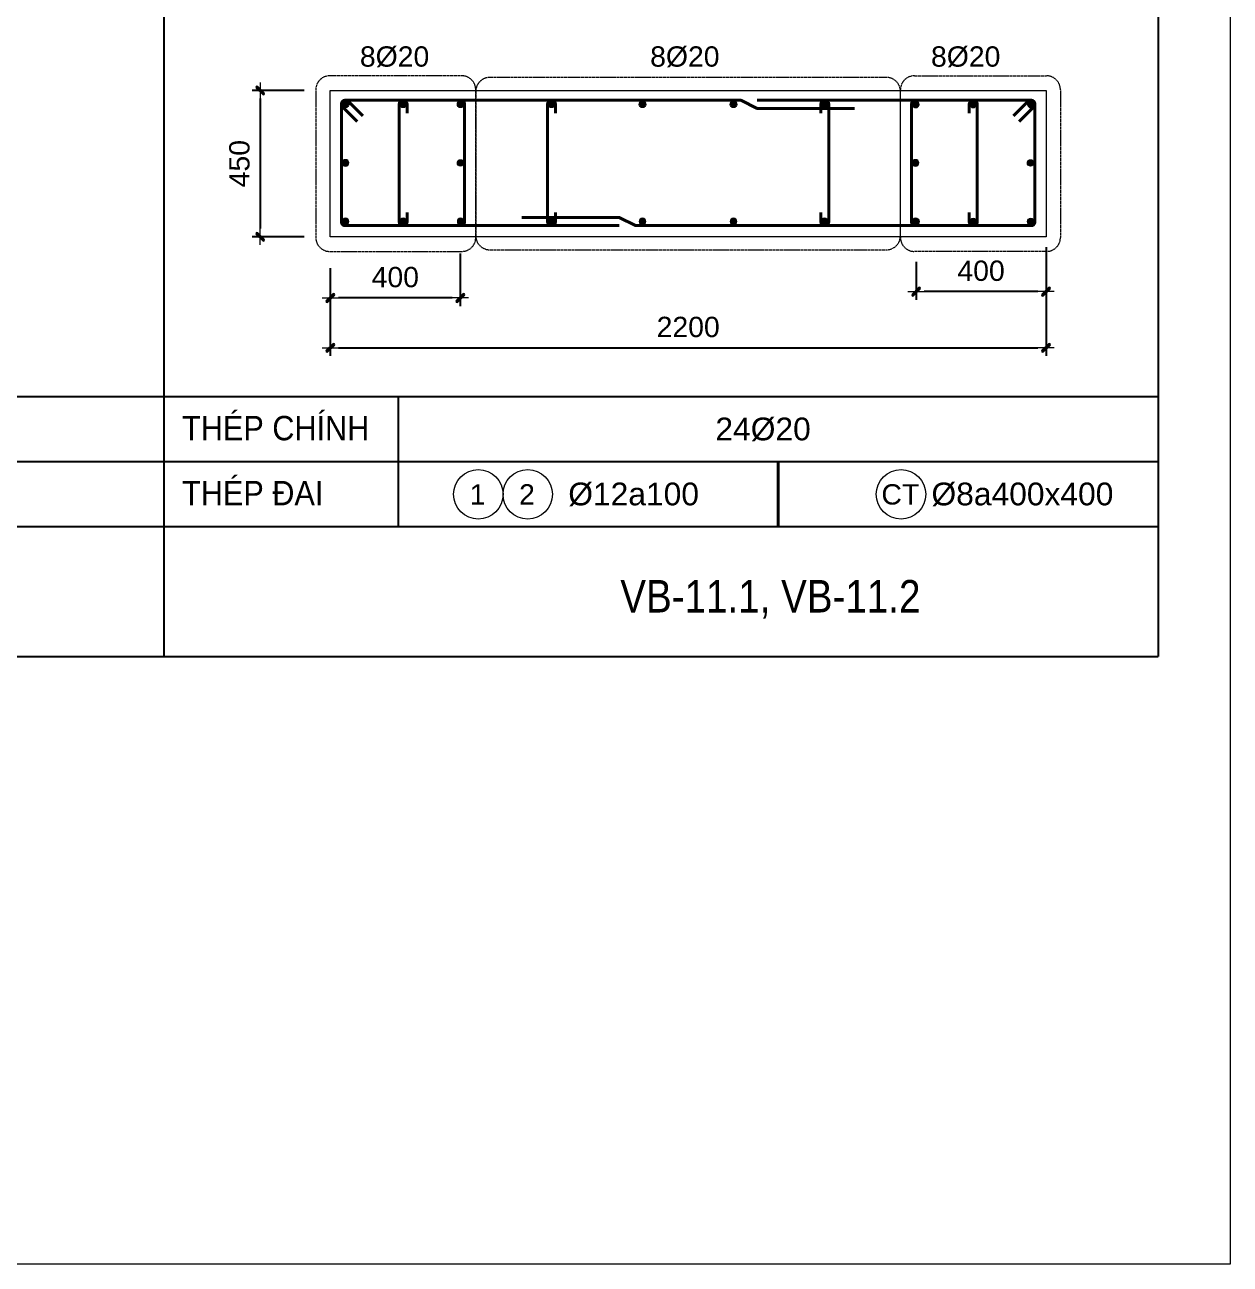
# Model space of a CAD drawing. Header units: millimetres. Extents: x -146909 to 4830753, y -683702 to -336947.
# Drawn here: x 4652621 to 4656331, y -448762 to -444949 of the extents above; entities that cross this region are included whole.
import ezdxf
from ezdxf.enums import TextEntityAlignment as Align

# ---------------------------------------------------------------- set-up
doc = ezdxf.new("R2010")
doc.units = ezdxf.units.MM
doc.header["$MEASUREMENT"] = 0
doc.linetypes.add('HIDDEN', pattern=[0.375, 0.25, -0.125])
doc.layers.get('0').update_dxf_attribs({"lineweight": 9})
doc.layers.get('Defpoints').update_dxf_attribs({"color": 10, "lineweight": 0})
for name, color, linetype, lineweight in [("'S_General_Cont_1 Thin", 1, 'Continuous', 18), ("'S_General_Text_3_Member name", 3, 'Continuous', 35), ('CDAI', 3, 'Continuous', 40), ('chunho.q', 1, 'Continuous', 13), ('CTHEP', 4, 'Continuous', 50), ('DBAO', 2, 'Continuous', 13), ('DMo', 9, 'HIDDEN', 9), ('KTH', 154, 'Continuous', 9), ('STICK', 1, 'Continuous', 9)]:
    doc.layers.add(name, color=color, linetype=linetype, lineweight=lineweight)
for name, color, linetype in [('DM', 1, 'Continuous'), ('TBL', 1, 'Continuous'), ('TX', 214, 'Continuous')]:
    doc.layers.add(name, color=color, linetype=linetype)
doc.styles.add('arial', font='arial.ttf', dxfattribs={"width": 0.85})
doc.styles.add('TTP-HelCon', font='arial.ttf')
doc.dimstyles.new('TTP-25', dxfattribs={"dimscale": 25, "dimtxt": 2.5, "dimasz": 1, "dimexe": 1, "dimexo": 1, "dimgap": 0.09, "dimtad": 0, "dimdec": 4, "dimrnd": 10, "dimzin": 9, "dimdsep": 46, "dimtxsty": 'TTP-HelCon', "dimblk": 'Stick', "dimcen": 0.09, "dimdle": 1.5, "dimclrd": 256, "dimclre": 256, "dimclrt": 1, "dimadec": 0, "dimazin": 0, "dimtfac": 1, "dimtdec": 4, "dimtmove": 0, "dimatfit": 3, "dimldrblk": 'ARCHTICK', "dimfxl": 1, "dimtvp": 1, "dimtolj": 1, "dimtzin": 0, "dimarcsym": 0})

# ---------------------------------------------------------------- blocks, each defined once
blk = doc.blocks.new('Stick')
at = {"layer": 'STICK'}
h = blk.add_hatch(color=256, dxfattribs=at)
edge = h.paths.add_edge_path()
edge.add_line((0.3, 0.5), (-0.5, -0.3))
edge.add_arc((-0.4, -0.4), 0.141, 135, 315)
edge.add_line((-0.3, -0.5), (0.5, 0.3))
edge.add_arc((0.4, 0.4), 0.141, 315, 495)
blk.add_line((1, 0), (-1, 0), dxfattribs=at)
blk.add_lwpolyline([(0.3, 0.5), (-0.5, -0.3, 1), (-0.3, -0.5), (0.5, 0.3, 1), (0.3, 0.5, 1)], format="xyb", dxfattribs=at)
blk = doc.blocks.new('*D446')
at = {"layer": 'Defpoints', "color": 0, "transparency": 16777216}
for p in [(4653961.4, -445627.2), (4653561.4, -445672.2), (4653561.4, -445789)]:
    blk.add_point(p, dxfattribs=at)
at = {"layer": 'KTH', "lineweight": -2, "transparency": 16777216}
for p, q in [((4653961.4, -445652.2), (4653961.4, -445814)), ((4653561.4, -445697.2), (4653561.4, -445814)), ((4653936.4, -445789), (4653586.4, -445789))]:
    blk.add_line(p, q, dxfattribs=at)
at = {"layer": 'KTH', "lineweight": -2, "transparency": 16777216, "xscale": 25, "yscale": 25, "zscale": 25, "rotation": 180}
blk.add_blockref('Stick', (4653561.4, -445789), dxfattribs=at)
at = {"layer": 'KTH', "lineweight": -2, "transparency": 16777216, "xscale": 25, "yscale": 25, "zscale": 25}
blk.add_blockref('Stick', (4653961.4, -445789), dxfattribs=at)
at = {"layer": 'KTH', "color": 1, "transparency": 16777216, "insert": (4653761.4, -445725.2), "char_height": 62.5, "attachment_point": 5, "style": 'TTP-HelCon'}
blk.add_mtext('\\A1;400', dxfattribs=at)
blk = doc.blocks.new('_ArchTick')
at = {"color": 0, "linetype": 'ByBlock', "const_width": 0.15}
blk.add_lwpolyline([(-0.5, -0.5), (0.5, 0.5)], dxfattribs=at)
blk = doc.blocks.new('*D447')
at = {"layer": 'Defpoints', "color": 0, "transparency": 16777216}
for p in [(4655764.4, -445607.7), (4655364.4, -445652.7), (4655364.4, -445769.5)]:
    blk.add_point(p, dxfattribs=at)
at = {"layer": 'KTH', "lineweight": -2, "transparency": 16777216}
for p, q in [((4655764.4, -445632.7), (4655764.4, -445794.5)), ((4655364.4, -445677.7), (4655364.4, -445794.5)), ((4655739.4, -445769.5), (4655389.4, -445769.5))]:
    blk.add_line(p, q, dxfattribs=at)
at = {"layer": 'KTH', "lineweight": -2, "transparency": 16777216, "xscale": 25, "yscale": 25, "zscale": 25, "rotation": 180}
blk.add_blockref('Stick', (4655364.4, -445769.5), dxfattribs=at)
at = {"layer": 'KTH', "lineweight": -2, "transparency": 16777216, "xscale": 25, "yscale": 25, "zscale": 25}
blk.add_blockref('Stick', (4655764.4, -445769.5), dxfattribs=at)
at = {"layer": 'KTH', "color": 1, "transparency": 16777216, "insert": (4655564.4, -445705.7), "char_height": 62.5, "attachment_point": 5, "style": 'TTP-HelCon'}
blk.add_mtext('\\A1;400', dxfattribs=at)
blk = doc.blocks.new('*D448')
at = {"layer": 'Defpoints', "color": 0, "transparency": 16777216}
for p in [(4655764.4, -445713.6), (4653561.4, -445736.1), (4655764.4, -445942.5)]:
    blk.add_point(p, dxfattribs=at)
at = {"layer": 'KTH', "lineweight": -2, "transparency": 16777216}
for p, q in [((4655764.4, -445738.6), (4655764.4, -445967.5)), ((4653561.4, -445761.1), (4653561.4, -445967.5)), ((4653586.4, -445942.5), (4655739.4, -445942.5))]:
    blk.add_line(p, q, dxfattribs=at)
at = {"layer": 'KTH', "lineweight": -2, "transparency": 16777216, "xscale": 25, "yscale": 25, "zscale": 25, "rotation": 180}
blk.add_blockref('Stick', (4653561.4, -445942.5), dxfattribs=at)
at = {"layer": 'KTH', "lineweight": -2, "transparency": 16777216, "xscale": 25, "yscale": 25, "zscale": 25}
blk.add_blockref('Stick', (4655764.4, -445942.5), dxfattribs=at)
at = {"layer": 'KTH', "color": 1, "transparency": 16777216, "insert": (4654662.9, -445878.6), "char_height": 62.5, "attachment_point": 5, "style": 'TTP-HelCon'}
blk.add_mtext('\\A1;2200', dxfattribs=at)
blk = doc.blocks.new('*D449')
at = {"layer": 'Defpoints', "color": 0, "transparency": 16777216}
for p in [(4653505.6, -445150.8), (4653345.7, -445600.8), (4653505.6, -445600.8)]:
    blk.add_point(p, dxfattribs=at)
at = {"layer": 'KTH', "lineweight": -2, "transparency": 16777216}
for p, q in [((4653480.6, -445150.8), (4653320.7, -445150.8)), ((4653345.7, -445175.8), (4653345.7, -445575.8)), ((4653480.6, -445600.8), (4653320.7, -445600.8))]:
    blk.add_line(p, q, dxfattribs=at)
at = {"layer": 'KTH', "lineweight": -2, "transparency": 16777216, "xscale": 25, "yscale": 25, "zscale": 25}
for p, rotation in [((4653345.7, -445150.8), 90), ((4653345.7, -445600.8), 270)]:
    blk.add_blockref('Stick', p, dxfattribs=dict(at, rotation=rotation))
at = {"layer": 'KTH', "color": 1, "transparency": 16777216, "insert": (4653281.8, -445375.8), "char_height": 62.5, "attachment_point": 5, "rotation": 90, "style": 'TTP-HelCon'}
blk.add_mtext('\\A1;450', dxfattribs=at)
blk = doc.blocks.new('*U411')
at = {"layer": 'CTHEP', "ltscale": 0.02, "const_width": 10}
blk.add_lwpolyline([(0, 5, -1), (0, -5, -1)], format="xyb", close=True, dxfattribs=at)
at = {"layer": 'Defpoints', "color": 1}
blk.add_circle((0, 0), 10, dxfattribs=at)
blk = doc.blocks.new('*U412')
at = {"layer": 'CDAI', "color": 0, "linetype": 'ByBlock', "lineweight": -2, "transparency": 16777216}
blk.add_blockref('*U411', (0, 0), dxfattribs=at)
blk = doc.blocks.new('*U413')
at = {"layer": 'CTHEP', "ltscale": 0.02, "const_width": 10}
blk.add_lwpolyline([(0, 5, -1), (0, -5, -1)], format="xyb", close=True, dxfattribs=at)
at = {"layer": 'Defpoints', "color": 1}
blk.add_circle((0, 0), 10, dxfattribs=at)
blk = doc.blocks.new('*U414')
at = {"layer": 'CDAI', "color": 0, "linetype": 'ByBlock', "lineweight": -2, "transparency": 16777216}
for p in [(0, 0), (177, 0), (354, 0)]:
    blk.add_blockref('*U413', p, dxfattribs=at)
blk = doc.blocks.new('*U415')
at = {"layer": 'CTHEP', "ltscale": 0.02, "const_width": 10}
blk.add_lwpolyline([(0, 5, -1), (0, -5, -1)], format="xyb", close=True, dxfattribs=at)
at = {"layer": 'Defpoints', "color": 1}
blk.add_circle((0, 0), 10, dxfattribs=at)
blk = doc.blocks.new('*U416')
at = {"layer": 'CDAI', "color": 0, "linetype": 'ByBlock', "lineweight": -2, "transparency": 16777216}
blk.add_blockref('*U415', (0, 0), dxfattribs=at)
blk = doc.blocks.new('*U419')
at = {"layer": 'CTHEP', "ltscale": 0.02, "const_width": 10}
blk.add_lwpolyline([(0, 5, -1), (0, -5, -1)], format="xyb", close=True, dxfattribs=at)
at = {"layer": 'Defpoints', "color": 1}
blk.add_circle((0, 0), 10, dxfattribs=at)
blk = doc.blocks.new('*U420')
at = {"layer": 'CDAI', "color": 0, "linetype": 'ByBlock', "lineweight": -2, "transparency": 16777216}
blk.add_blockref('*U419', (0, 0), dxfattribs=at)
blk = doc.blocks.new('*U409')
at = {"layer": 'CTHEP', "ltscale": 0.02, "const_width": 10}
blk.add_lwpolyline([(0, 5, -1), (0, -5, -1)], format="xyb", close=True, dxfattribs=at)
at = {"layer": 'Defpoints', "color": 1}
blk.add_circle((0, 0), 10, dxfattribs=at)
blk = doc.blocks.new('*U410')
at = {"layer": 'CDAI', "color": 0, "linetype": 'ByBlock', "lineweight": -2, "transparency": 16777216}
blk.add_blockref('*U409', (0, 0), dxfattribs=at)
blk = doc.blocks.new('*U417')
at = {"layer": 'CTHEP', "ltscale": 0.02, "const_width": 10}
blk.add_lwpolyline([(0, 5, -1), (0, -5, -1)], format="xyb", close=True, dxfattribs=at)
at = {"layer": 'Defpoints', "color": 1}
blk.add_circle((0, 0), 10, dxfattribs=at)
blk = doc.blocks.new('*U418')
at = {"layer": 'CDAI', "color": 0, "linetype": 'ByBlock', "lineweight": -2, "transparency": 16777216}
for p in [(0, 0), (280, 0), (560, 0), (840, 0), (1120, 0), (1400, 0)]:
    blk.add_blockref('*U417', p, dxfattribs=at)
blk = doc.blocks.new('*U421')
at = {"layer": 'CTHEP', "ltscale": 0.02, "const_width": 10}
blk.add_lwpolyline([(0, 5, -1), (0, -5, -1)], format="xyb", close=True, dxfattribs=at)
at = {"layer": 'Defpoints', "color": 1}
blk.add_circle((0, 0), 10, dxfattribs=at)
blk = doc.blocks.new('*U422')
at = {"layer": 'CDAI', "color": 0, "linetype": 'ByBlock', "lineweight": -2, "transparency": 16777216}
for p in [(0, 0), (177, 0), (354, 0)]:
    blk.add_blockref('*U421', p, dxfattribs=at)
blk = doc.blocks.new('*U423')
at = {"layer": 'CTHEP', "ltscale": 0.02, "const_width": 10}
blk.add_lwpolyline([(0, 5, -1), (0, -5, -1)], format="xyb", close=True, dxfattribs=at)
at = {"layer": 'Defpoints', "color": 1}
blk.add_circle((0, 0), 10, dxfattribs=at)
blk = doc.blocks.new('*U424')
at = {"layer": 'CDAI', "color": 0, "linetype": 'ByBlock', "lineweight": -2, "transparency": 16777216}
for p in [(0, 0), (177, 0), (354, 0)]:
    blk.add_blockref('*U423', p, dxfattribs=at)
blk = doc.blocks.new('*U401')
at = {"layer": 'CTHEP', "ltscale": 0.02, "const_width": 10}
blk.add_lwpolyline([(0, 5, -1), (0, -5, -1)], format="xyb", close=True, dxfattribs=at)
at = {"layer": 'Defpoints', "color": 1}
blk.add_circle((0, 0), 10, dxfattribs=at)
blk = doc.blocks.new('*U402')
at = {"layer": 'CDAI', "color": 0, "linetype": 'ByBlock', "lineweight": -2, "transparency": 16777216}
for p in [(0, 0), (177, 0), (354, 0)]:
    blk.add_blockref('*U401', p, dxfattribs=at)
blk = doc.blocks.new('*U403')
at = {"layer": 'CTHEP', "ltscale": 0.02, "const_width": 10}
blk.add_lwpolyline([(0, 5, -1), (0, -5, -1)], format="xyb", close=True, dxfattribs=at)
at = {"layer": 'Defpoints', "color": 1}
blk.add_circle((0, 0), 10, dxfattribs=at)
blk = doc.blocks.new('*U404')
at = {"layer": 'CDAI', "color": 0, "linetype": 'ByBlock', "lineweight": -2, "transparency": 16777216}
for p in [(0, 0), (280, 0), (560, 0), (840, 0), (1120, 0), (1400, 0)]:
    blk.add_blockref('*U403', p, dxfattribs=at)
blk = doc.blocks.new('sign of slab')
at = {"layer": "'S_General_Cont_1 Thin"}
blk.add_circle((-10, 0), 475, dxfattribs=at)
at = {"layer": "'S_General_Text_3_Member name", "style": 'arial'}
blk.add_attdef('S', text='', height=250, dxfattribs=at).set_placement((-23, -1), align=Align.MIDDLE_CENTER)

msp = doc.modelspace()

# ---------------------------------------------------------------- linework, layer by layer
at = {"layer": 'CDAI', "color": 214}
msp.add_line((4654939.83157, -446292.10152), (4654939.83157, -446492.10152), dxfattribs=at)
at = {"layer": 'CDAI'}
for points in [[(4653661.51533, -445228.82693), (4653617.19513, -445184.50673, 0.6681786379), (4653595.8563, -445193.34557), (4653595.8563, -445553.84557, 0.4142135624), (4653608.3563, -445566.34557), (4653962.3563, -445566.34557, 0.4142135624), (4653974.8563, -445553.84557), (4653974.8563, -445193.34557, 0.4142135624), (4653962.3563, -445180.84557), (4653608.3563, -445180.84557, 0.6681786379), (4653599.51746, -445202.1844), (4653643.83766, -445246.5046)], [(4653797.8563, -445220.84557), (4653797.8563, -445193.34557, 1), (4653772.8563, -445193.34557), (4653772.8563, -445553.84557, 1), (4653797.8563, -445553.84557), (4653797.8563, -445526.34557)], [(4654254.8563, -445220.84557), (4654254.8563, -445193.34557, 1), (4654229.8563, -445193.34557), (4654229.8563, -445553.84557, 1), (4654254.8563, -445553.84557), (4654254.8563, -445526.34557)], [(4655070.8563, -445220.84557), (4655070.8563, -445193.34557, -1), (4655095.8563, -445193.34557), (4655095.8563, -445553.84557, -1), (4655070.8563, -445553.84557), (4655070.8563, -445526.34557)], [(4655663.69726, -445228.82693), (4655708.01746, -445184.50673, -0.6681786379), (4655729.3563, -445193.34557), (4655729.3563, -445553.84557, -0.4142135624), (4655716.8563, -445566.34557), (4655362.8563, -445566.34557, -0.4142135624), (4655350.3563, -445553.84557), (4655350.3563, -445193.34557, -0.4142135624), (4655362.8563, -445180.84557), (4655716.8563, -445180.84557, -0.6681786379), (4655725.69513, -445202.1844), (4655681.37493, -445246.5046)], [(4655527.8563, -445220.84557), (4655527.8563, -445193.34557, -1), (4655552.8563, -445193.34557), (4655552.8563, -445553.84557, -1), (4655527.8563, -445553.84557), (4655527.8563, -445526.34557)]]:
    msp.add_lwpolyline(points, format="xyb", dxfattribs=at)
at = {"layer": 'CDAI', "ltscale": 0.02}
for points in [[(4654450.52488, -445566.34557), (4653605.8563, -445566.34557, -0.4142135624), (4653595.8563, -445556.34557), (4653595.8563, -445190.84557, -0.4142135624), (4653605.8563, -445180.84557), (4654825.18772, -445180.84557), (4654875.18772, -445205.84557), (4655174.92357, -445205.84557)], [(4654875.18772, -445180.84557), (4655719.8563, -445180.84557, -0.4142135624), (4655729.8563, -445190.84557), (4655729.8563, -445556.34557, -0.4142135624), (4655719.8563, -445566.34557), (4654500.52488, -445566.34557), (4654450.52488, -445541.34557), (4654150.78902, -445541.34557)]]:
    msp.add_lwpolyline(points, format="xyb", dxfattribs=at)
at = {"layer": 'DBAO', "color": 1}
msp.add_lwpolyline([(4656331.26887, -448761.98892), (4639581.26887, -448761.98892), (4639581.26887, -434761.98892), (4656331.26887, -434761.98892)], close=True, dxfattribs=at)
at = {"layer": 'DBAO'}
msp.add_lwpolyline([(4654191.3563, -445601.38572), (4653561.3563, -445600.84557), (4653561.3563, -445150.84557), (4655764.3563, -445150.84557), (4655764.3563, -445600.8326), (4654191.36494, -445601.38571)], dxfattribs=at)
at = {"layer": 'DMo', "color": 6, "ltscale": 10}
for points in [[(4653516.57634, -445148.5041), (4653516.57634, -445602.90073, 0.4142135624), (4653559.51601, -445645.8404), (4653966.14392, -445645.8404, 0.4142135624), (4654009.08359, -445602.90073), (4654009.08359, -445148.5041, 0.4142135624), (4653966.14392, -445105.56444), (4653559.51601, -445105.56444, 0.4142135624)], [(4655808.63625, -445148.5041), (4655808.63625, -445602.90073, -0.4142135624), (4655765.69659, -445645.8404), (4655359.06867, -445645.8404, -0.4142135624), (4655316.12901, -445602.90073), (4655316.12901, -445148.5041, -0.4142135624), (4655359.06867, -445105.56444), (4655765.69659, -445105.56444, -0.4142135624)], [(4654009.08359, -445153.5041), (4654009.08359, -445597.90073, 0.4142135624), (4654052.02325, -445640.8404), (4655273.18934, -445640.8404, 0.4142135624), (4655316.12901, -445597.90073), (4655316.12901, -445153.5041, 0.4142135624), (4655273.18934, -445110.56444), (4654052.02325, -445110.56444, 0.4142135624)]]:
    msp.add_lwpolyline(points, format="xyb", close=True, dxfattribs=at)
at = {"layer": 'TBL'}
for p, q in [((4653048.94877, -436381.37057), (4653048.94877, -446892.10152)), ((4656109.12024, -436381.37057), (4656109.12024, -446892.10152)), ((4640785.95583, -446092.10152), (4653048.94877, -446092.10152)), ((4653048.94877, -446092.10152), (4656109.12024, -446092.10152)), ((4653770.54291, -446092.10152), (4653770.54291, -446492.10152)), ((4639785.95583, -446492.10152), (4653048.94877, -446492.10152)), ((4653048.94877, -446492.10152), (4656109.12024, -446492.10152)), ((4639785.95583, -446892.10152), (4653048.94877, -446892.10152)), ((4653048.94877, -446892.10152), (4656109.12024, -446892.10152))]:
    msp.add_line(p, q, dxfattribs=at)
at = {"layer": 'TBL', "color": 8}
for p, q in [((4640785.95583, -446292.10152), (4653048.94877, -446292.10152)), ((4653048.94877, -446292.10152), (4656109.12024, -446292.10152))]:
    msp.add_line(p, q, dxfattribs=at)

# ---------------------------------------------------------------- block references
ref = msp.add_blockref('sign of slab', (4654018.53275, -446393.19763), dxfattribs=dict(xscale=0.16, yscale=0.16, zscale=0.16))
ref.add_attrib('S', '1', dxfattribs={"layer": 'DM', "height": 62.5, "style": 'arial'}).set_placement((4654014.77873, -446393.35452), align=Align.MIDDLE_CENTER)
ref = msp.add_blockref('sign of slab', (4654170.49833, -446393.19763), dxfattribs=dict(xscale=0.16, yscale=0.16, zscale=0.16))
ref.add_attrib('S', '2', dxfattribs={"layer": 'DM', "height": 62.5, "style": 'arial'}).set_placement((4654166.74432, -446393.35452), align=Align.MIDDLE_CENTER)
ref = msp.add_blockref('sign of slab', (4655319.59369, -446393.19763), dxfattribs=dict(xscale=0.16, yscale=0.16, zscale=0.16))
ref.add_attrib('S', 'CT', dxfattribs={"layer": 'DM', "height": 62.5, "style": 'arial'}).set_placement((4655315.83968, -446393.35452), align=Align.MIDDLE_CENTER)
at = {"layer": 'CDAI', "color": 214}
for name, p in [('*U414', (4653608.3563, -445193.34557)), ('*U418', (4653962.3563, -445193.34557))]:
    msp.add_blockref(name, p, dxfattribs=at)
at = {"layer": 'CDAI', "color": 214, "xscale": -1}
msp.add_blockref('*U424', (4655717.3563, -445193.34557), dxfattribs=at)
at = {"layer": 'CDAI', "color": 214, "xscale": -1, "rotation": 180}
for name, p in [('*U412', (4653608.3563, -445373.59557)), ('*U410', (4655362.8563, -445373.59557)), ('*U422', (4653608.3563, -445553.84557)), ('*U404', (4653962.3563, -445553.84557))]:
    msp.add_blockref(name, p, dxfattribs=at)
at = {"layer": 'CDAI', "color": 214, "rotation": 180}
for name, p in [('*U416', (4653962.3563, -445373.59557)), ('*U420', (4655716.8563, -445373.59557)), ('*U402', (4655717.3563, -445553.84557))]:
    msp.add_blockref(name, p, dxfattribs=at)

# ---------------------------------------------------------------- texts
at = {"layer": 'chunho.q', "color": 1, "style": 'arial'}
for p in [(4653652.39746, -445077.33859), (4654545.83496, -445077.33859), (4655410.29946, -445077.33859)]:
    msp.add_text('8%%C20', height=62.5, dxfattribs=at).set_placement(p)
at = {"layer": 'TX', "color": 2, "style": 'arial', "width": 0.9}
for s, p in [('THÉP CHÍNH', (4653105.20756, -446189.41714)), ('THÉP ĐAI', (4653105.20756, -446389.41714))]:
    msp.add_text(s, height=75, dxfattribs=at).set_placement(p, align=Align.MIDDLE_LEFT)
at = {"layer": 'TX', "color": 2, "style": 'arial'}
for s, p in [('24%%C20', (4654893.4306, -446192.10152)), ('%%C12a100', (4654495.00956, -446392.10152)), ('%%C8a400x400', (4655691.71857, -446392.10152))]:
    msp.add_text(s, height=70, dxfattribs=at).set_placement(p, align=Align.MIDDLE_CENTER)
at = {"layer": 'TX', "color": 2, "insert": (4654915.86033, -446656.80057), "char_height": 100, "width": 952.3942906, "attachment_point": 2, "style": 'arial'}
msp.add_mtext('VB-11.1, VB-11.2 ', dxfattribs=at)

# ---------------------------------------------------------------- dimensions: what is measured, and where the dimension line sits
at = {"layer": 'KTH'}
dim = msp.add_linear_dim(base=(4653345.6691, -445600.84523), p1=(4653505.57634, -445150.84557), p2=(4653505.57634, -445600.84523), angle=90, dimstyle='TTP-25', override={"dimtmove": 1}, dxfattribs=at)
dim.commit()
dim.dimension.update_dxf_attribs({"geometry": '*D449', "text_midpoint": (4653281.84748, -445375.8454)})
for base, p1, p2, picture, middle in [((4653561.3563, -445788.98121), (4653961.3563, -445627.17096), (4653561.3563, -445672.17096), '*D446', (4653761.3563, -445725.15958)), ((4655364.3563, -445769.52071), (4655764.3563, -445607.71046), (4655364.3563, -445652.71046), '*D447', (4655564.3563, -445705.69909))]:
    dim = msp.add_linear_dim(base=base, p1=p1, p2=p2, angle=180, dimstyle='TTP-25', dxfattribs=at)
    dim.commit()
    dim.dimension.update_dxf_attribs({"geometry": picture, "text_midpoint": middle})
dim = msp.add_linear_dim(base=(4655764.3563, -445942.46443), p1=(4653561.3563, -445736.11559), p2=(4655764.3563, -445713.61559), dimstyle='TTP-25', dxfattribs=at)
dim.commit()
dim.dimension.update_dxf_attribs({"geometry": '*D448', "text_midpoint": (4654662.8563, -445878.64281)})

doc.saveas('drawing.dxf')
